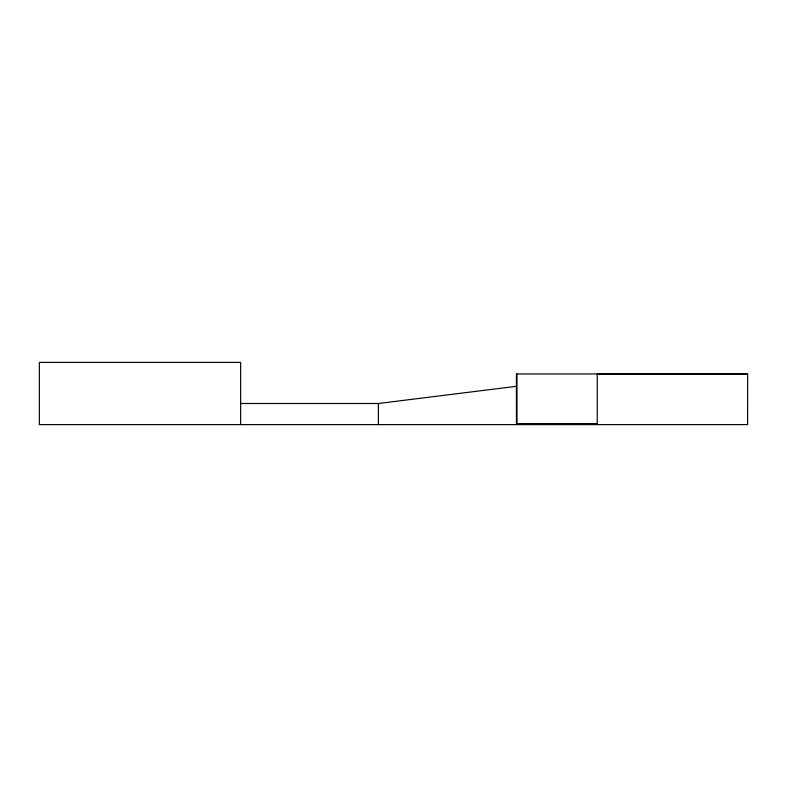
<?xml version="1.0" encoding="UTF-8"?>
<svg xmlns="http://www.w3.org/2000/svg" width="787" height="787" viewBox="0 0 787 787"><rect width="100%" height="100%" fill="white"/><g stroke="black" fill="none" stroke-linecap="round" stroke-linejoin="round"><path stroke-width="1.18" d="M240.635 403.495L378.38 403.495L516.449 386.299M747.611 373.963L516.41 373.963L516.449 424.596M597.244 423.573L516.98 423.573L516.98 373.963M597.244 424.596L597.244 373.963L747.65 373.845L747.611 424.596L39.35 424.596L39.35 362.404L240.635 362.404L240.635 424.596M378.38 403.495L378.38 424.596"/></g></svg>
